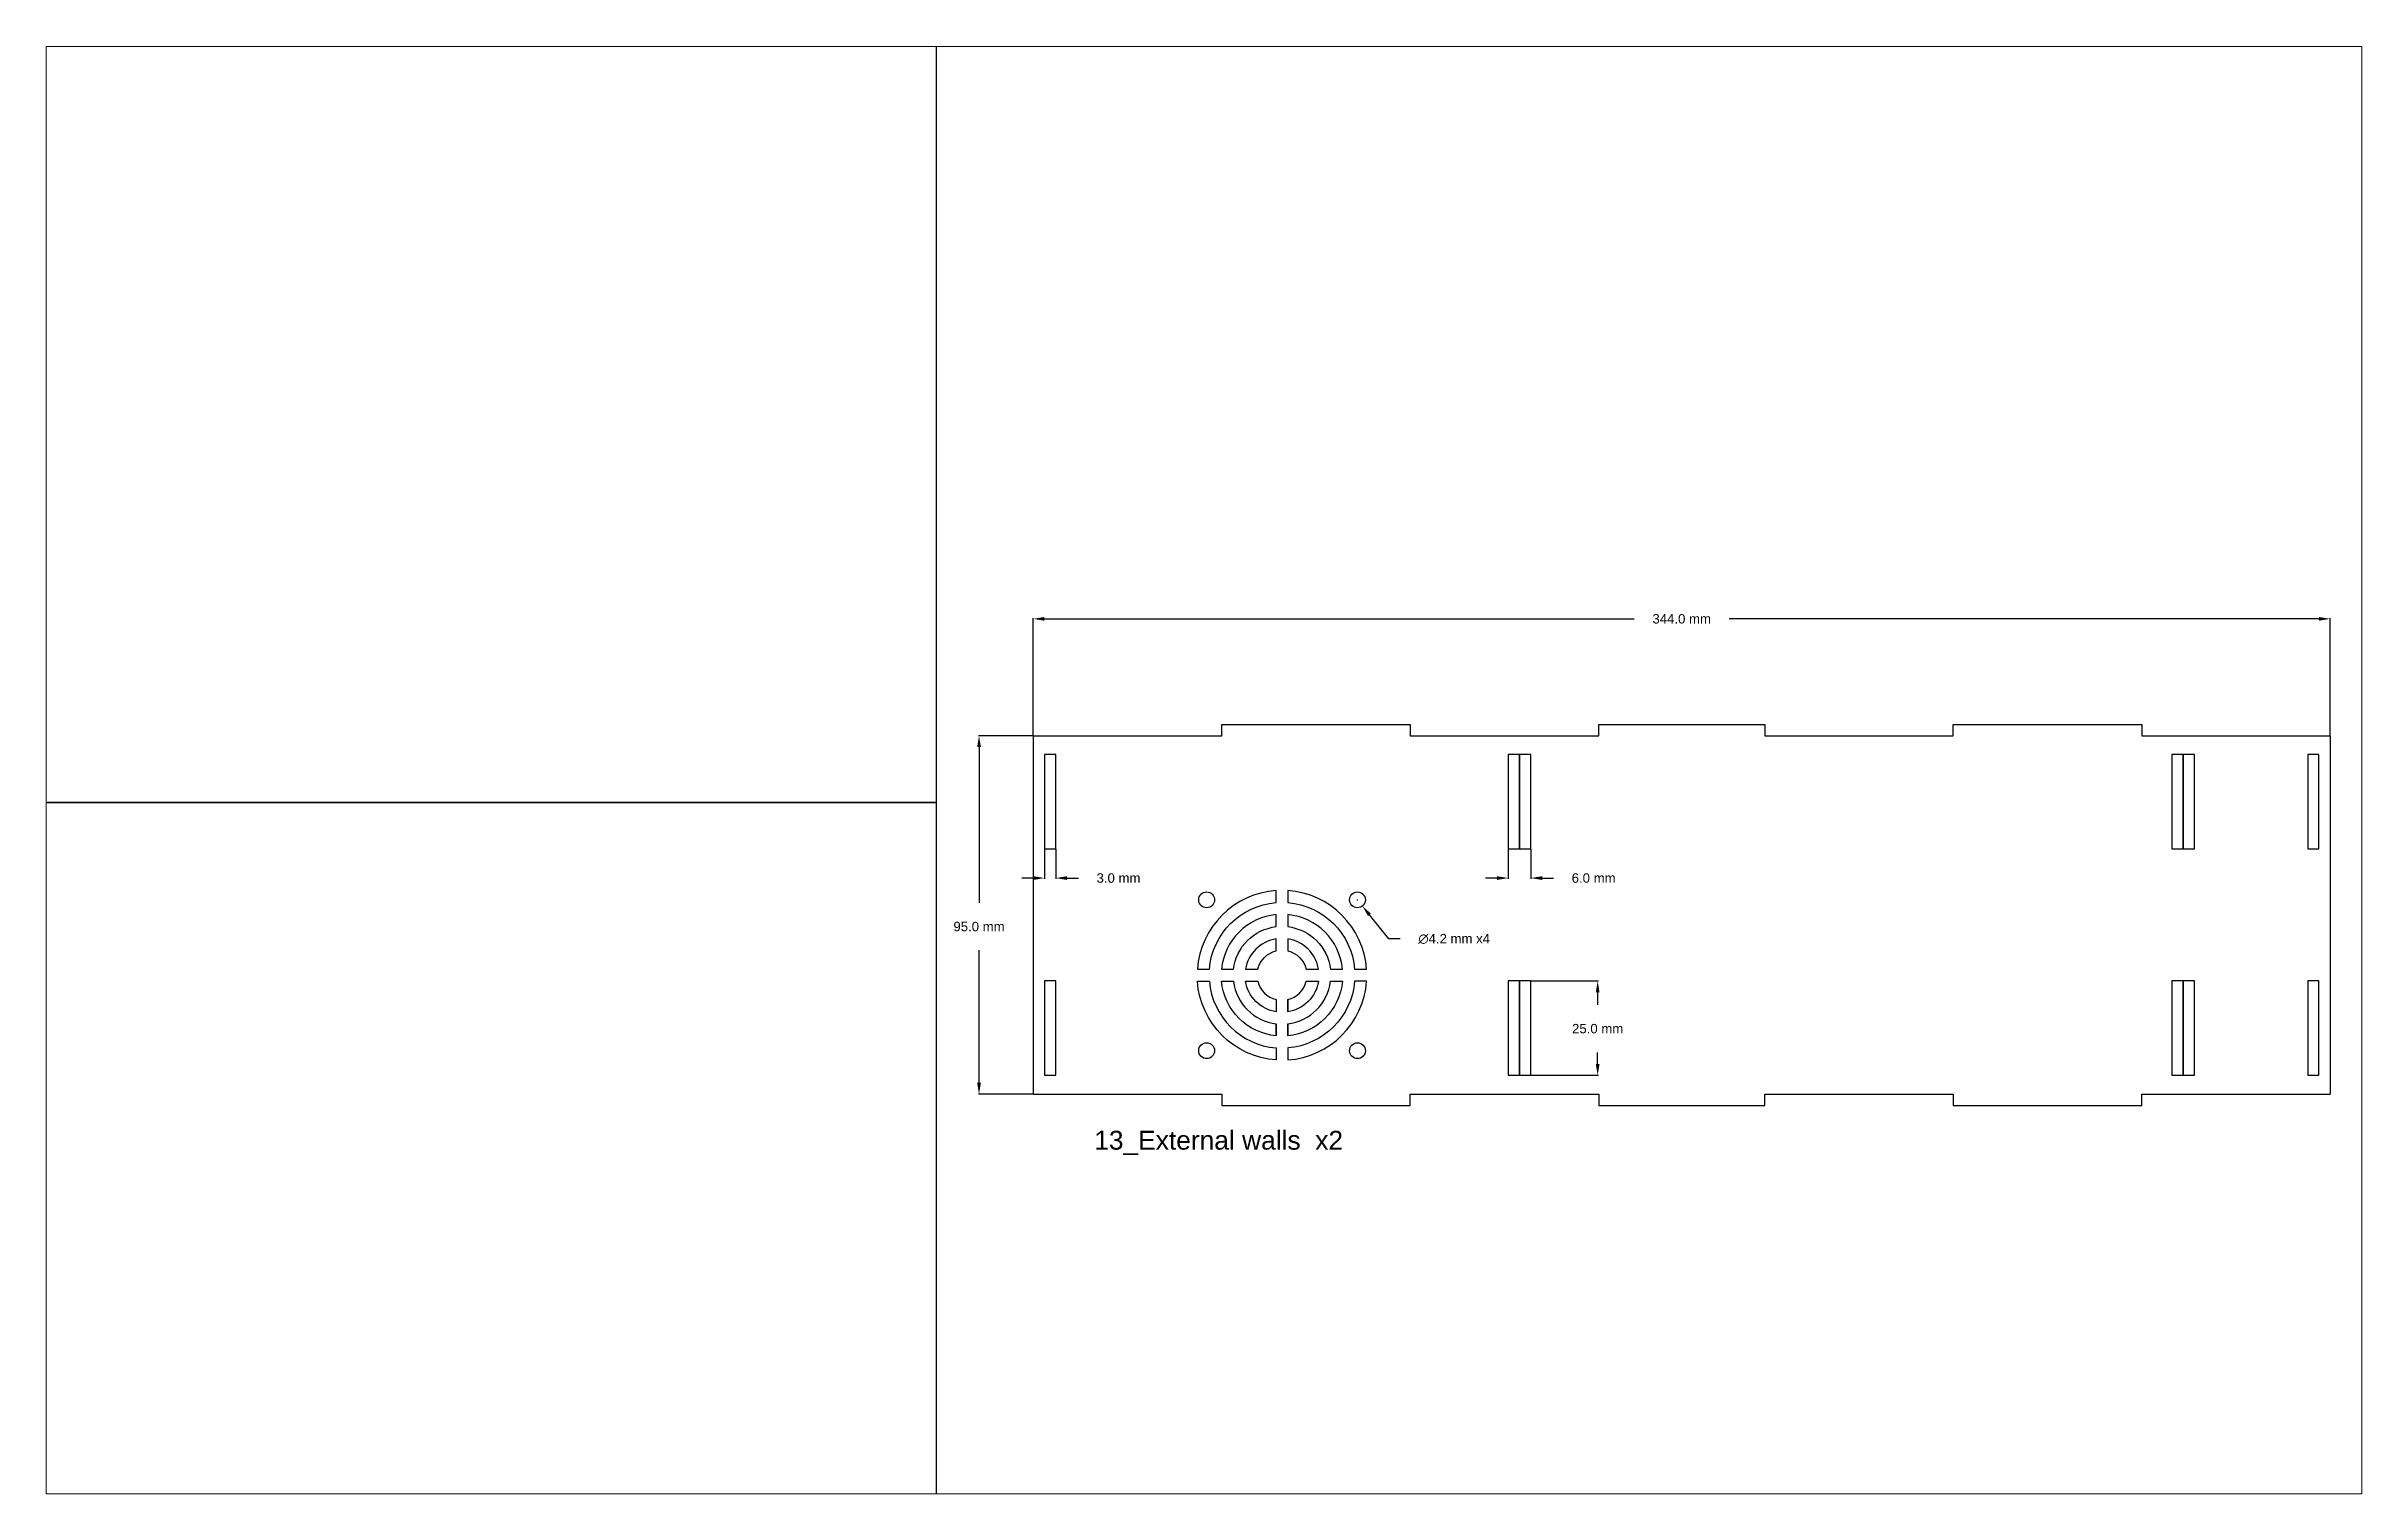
# Paper-space layout 'Layout9' of a CAD drawing. Header units: millimetres. Extents: x -17.5 to 27.8, y -4.8 to 23.5.
# The model-space entities are those that its viewports show. They can reach past a viewport. Long polylines and large blocks are cut down to what shows.
import ezdxf

# ---------------------------------------------------------------- set-up
doc = ezdxf.new("R2010")
doc.units = ezdxf.units.MM
doc.header["$MEASUREMENT"] = 0
doc.layers.add('2.0_Components + Annotation', color=7, linetype='Continuous')
doc.layers.add('2.1_Components', color=7, linetype='Continuous')
doc.styles.get("Standard").update_dxf_attribs({"font": 'arial.ttf'})
doc.dimstyles.get("Standard").update_dxf_attribs({"dimtxt": 0.18, "dimasz": 0.18, "dimexe": 0.18, "dimexo": 0.0625, "dimgap": 0.09, "dimtad": 0, "dimtih": 1, "dimtoh": 1, "dimdec": 4, "dimzin": 0, "dimdsep": 46, "dimtxsty": 'Standard', "dimcen": 0.09, "dimadec": 0, "dimazin": 0, "dimtfac": 1, "dimtdec": 4, "dimtofl": 0, "dimtmove": 0, "dimatfit": 3, "dimfxl": 0, "dimtolj": 1, "dimtzin": 0, "dimarcsym": 0})
picture_1 = doc.add_image_def('image16.jpg', size_in_pixel=(1247, 758))
picture_2 = doc.add_image_def('image17.jpg', size_in_pixel=(1247, 758))

# ---------------------------------------------------------------- blocks, each defined once
blk = doc.blocks.new('*D67')
at = {"layer": '2.0_Components + Annotation', "color": 0, "lineweight": -2}
for p, q in [((2080175.2, 147435.36), (2080160.73, 147435.36)), ((2080160.91, 147432.36), (2080160.91, 147391.04)), ((2080160.91, 147343.36), (2080160.91, 147378.49)), ((2080175.2, 147340.36), (2080160.73, 147340.36))]:
    blk.add_line(p, q, dxfattribs=at)
at = {"layer": '2.0_Components + Annotation', "color": 0}
for points in [[(2080160.41, 147432.36), (2080161.41, 147432.36), (2080160.91, 147435.36)], [(2080160.41, 147343.36), (2080161.41, 147343.36), (2080160.91, 147340.36)]]:
    blk.add_solid(points, dxfattribs=at)
at = {"layer": 'Defpoints', "color": 0}
for p in [(2080175.26, 147435.36), (2080160.91, 147340.36), (2080175.26, 147340.36)]:
    blk.add_point(p, dxfattribs=at)
at = {"layer": '2.0_Components + Annotation', "color": 0, "insert": (2080160.91, 147384.77), "char_height": 2.5, "attachment_point": 5}
blk.add_mtext('\\A1;95.0 mm', dxfattribs=at)
blk = doc.blocks.new('*D68')
at = {"layer": '2.0_Components + Annotation', "color": 0, "lineweight": -2}
for p, q in [((2080175.26, 147435.43), (2080175.26, 147466.54)), ((2080178.26, 147466.36), (2080334.68, 147466.36)), ((2080516.26, 147466.36), (2080359.84, 147466.36)), ((2080519.26, 147435.43), (2080519.26, 147466.54))]:
    blk.add_line(p, q, dxfattribs=at)
at = {"layer": '2.0_Components + Annotation', "color": 0}
for points in [[(2080178.26, 147466.86), (2080178.26, 147465.86), (2080175.26, 147466.36)], [(2080516.26, 147466.86), (2080516.26, 147465.86), (2080519.26, 147466.36)]]:
    blk.add_solid(points, dxfattribs=at)
at = {"layer": 'Defpoints', "color": 0}
for p in [(2080175.26, 147466.36), (2080175.26, 147435.36), (2080519.26, 147435.36)]:
    blk.add_point(p, dxfattribs=at)
at = {"layer": '2.0_Components + Annotation', "color": 0, "insert": (2080347.26, 147466.36), "char_height": 2.5, "attachment_point": 5}
blk.add_mtext('\\A1;344.0 mm', dxfattribs=at)
blk = doc.blocks.new('*D69')
at = {"layer": '2.0_Components + Annotation', "color": 0, "lineweight": -2}
for p, q in [((2080307.32, 147370.36), (2080325.15, 147370.36)), ((2080324.97, 147367.36), (2080324.97, 147363.98)), ((2080324.97, 147348.36), (2080324.97, 147351.42)), ((2080307.32, 147345.36), (2080325.15, 147345.36))]:
    blk.add_line(p, q, dxfattribs=at)
at = {"layer": '2.0_Components + Annotation', "color": 0}
for points in [[(2080324.47, 147367.36), (2080325.47, 147367.36), (2080324.97, 147370.36)], [(2080324.47, 147348.36), (2080325.47, 147348.36), (2080324.97, 147345.36)]]:
    blk.add_solid(points, dxfattribs=at)
at = {"layer": 'Defpoints', "color": 0}
for p in [(2080307.26, 147370.36), (2080324.97, 147370.36), (2080307.26, 147345.36)]:
    blk.add_point(p, dxfattribs=at)
at = {"layer": '2.0_Components + Annotation', "color": 0, "insert": (2080324.97, 147357.7), "char_height": 2.5, "attachment_point": 5}
blk.add_mtext('\\A1;25.0 mm', dxfattribs=at)
blk = doc.blocks.new('*D70')
at = {"layer": '2.0_Components + Annotation', "color": 0, "lineweight": -2}
for p, q in [((2080301.26, 147405.3), (2080301.26, 147397.45)), ((2080307.26, 147405.3), (2080307.26, 147397.45)), ((2080298.26, 147397.63), (2080295.26, 147397.63)), ((2080310.26, 147397.63), (2080313.26, 147397.63))]:
    blk.add_line(p, q, dxfattribs=at)
at = {"layer": '2.0_Components + Annotation', "color": 0}
for points in [[(2080298.26, 147398.13), (2080298.26, 147397.13), (2080301.26, 147397.63)], [(2080310.26, 147398.13), (2080310.26, 147397.13), (2080307.26, 147397.63)]]:
    blk.add_solid(points, dxfattribs=at)
at = {"layer": 'Defpoints', "color": 0}
for p in [(2080301.26, 147405.36), (2080307.26, 147405.36), (2080307.26, 147397.63)]:
    blk.add_point(p, dxfattribs=at)
at = {"layer": '2.0_Components + Annotation', "color": 0, "insert": (2080323.9, 147397.63), "char_height": 2.5, "attachment_point": 5}
blk.add_mtext('\\A1;6.0 mm', dxfattribs=at)
blk = doc.blocks.new('*D71')
at = {"layer": '2.0_Components + Annotation', "color": 0, "lineweight": -2}
for p, q in [((2080261.17, 147391.86), (2080261.35, 147391.86)), ((2080261.26, 147391.77), (2080261.26, 147391.95)), ((2080269.57, 147381.49), (2080264.45, 147387.88)), ((2080272.57, 147381.49), (2080269.57, 147381.49))]:
    blk.add_line(p, q, dxfattribs=at)
at = {"layer": '2.0_Components + Annotation', "color": 0}
blk.add_solid([(2080264.84, 147388.2), (2080264.06, 147387.57), (2080262.57, 147390.22)], dxfattribs=at)
at = {"layer": 'Defpoints', "color": 0}
for p in [(2080259.95, 147393.5), (2080262.57, 147390.22)]:
    blk.add_point(p, dxfattribs=at)
at = {"layer": '2.0_Components + Annotation', "color": 0, "insert": (2080286.93, 147381.49), "char_height": 2.5, "attachment_point": 5}
blk.add_mtext('\\A1;∅4.2 mm x4', dxfattribs=at)
blk = doc.blocks.new('*D72')
at = {"layer": '2.0_Components + Annotation', "color": 0, "lineweight": -2}
for p, q in [((2080178.26, 147405.3), (2080178.26, 147397.45)), ((2080181.26, 147405.3), (2080181.26, 147397.45)), ((2080175.26, 147397.63), (2080172.26, 147397.63)), ((2080184.26, 147397.63), (2080187.26, 147397.63))]:
    blk.add_line(p, q, dxfattribs=at)
at = {"layer": '2.0_Components + Annotation', "color": 0}
for points in [[(2080175.26, 147398.13), (2080175.26, 147397.13), (2080178.26, 147397.63)], [(2080184.26, 147398.13), (2080184.26, 147397.13), (2080181.26, 147397.63)]]:
    blk.add_solid(points, dxfattribs=at)
at = {"layer": 'Defpoints', "color": 0}
for p in [(2080178.26, 147405.36), (2080181.26, 147405.36), (2080181.26, 147397.63)]:
    blk.add_point(p, dxfattribs=at)
at = {"layer": '2.0_Components + Annotation', "color": 0, "insert": (2080197.9, 147397.63), "char_height": 2.5, "attachment_point": 5}
blk.add_mtext('\\A1;3.0 mm', dxfattribs=at)

msp = doc.modelspace()

# ---------------------------------------------------------------- linework, layer by layer
at = {"layer": '2.0_Components + Annotation'}
for points in [[(2080175.26, 147435.36), (2080225.26, 147435.36), (2080225.26, 147438.36), (2080275.26, 147438.36), (2080275.26, 147435.36), (2080325.26, 147435.36), (2080325.26, 147438.36), (2080369.26, 147438.36), (2080369.26, 147435.36), (2080419.26, 147435.36), (2080419.26, 147438.36), (2080469.26, 147438.36), (2080469.26, 147435.36), (2080519.26, 147435.36), (2080519.26, 147435.36)], [(2080175.26, 147435.36), (2080175.26, 147340.36)], [(2080469.26, 147435.36), (2080469.26, 147435.36)], [(2080469.26, 147435.36), (2080477.26, 147435.36)], [(2080516.26, 147435.36), (2080519.26, 147435.36)], [(2080519.26, 147435.36), (2080519.26, 147340.36)], [(2080175.26, 147340.36), (2080225.26, 147340.36), (2080225.26, 147337.36), (2080275.26, 147337.36), (2080275.26, 147340.36), (2080325.26, 147340.36), (2080325.26, 147337.36), (2080369.26, 147337.36), (2080369.26, 147340.36), (2080419.26, 147340.36), (2080419.26, 147337.36), (2080469.26, 147337.36), (2080469.26, 147340.36), (2080519.26, 147340.36), (2080519.26, 147340.36)]]:
    msp.add_lwpolyline(points, dxfattribs=at)
for points in [[(2080178.26, 147405.36), (2080181.26, 147405.36), (2080181.26, 147430.36), (2080178.26, 147430.36), (2080178.26, 147405.36)], [(2080301.26, 147405.36), (2080304.26, 147405.36), (2080304.26, 147430.36), (2080301.26, 147430.36), (2080301.26, 147405.36)], [(2080304.26, 147405.36), (2080307.26, 147405.36), (2080307.26, 147430.36), (2080304.26, 147430.36), (2080304.26, 147405.36)], [(2080477.26, 147405.36), (2080480.26, 147405.36), (2080480.26, 147430.36), (2080477.26, 147430.36), (2080477.26, 147405.36)], [(2080480.26, 147405.36), (2080483.26, 147405.36), (2080483.26, 147430.36), (2080480.26, 147430.36), (2080480.26, 147405.36)], [(2080513.26, 147405.36), (2080516.26, 147405.36), (2080516.26, 147430.36), (2080513.26, 147430.36), (2080513.26, 147405.36)], [(2080178.26, 147345.36), (2080181.26, 147345.36), (2080181.26, 147370.36), (2080178.26, 147370.36), (2080178.26, 147345.36)], [(2080301.26, 147345.36), (2080304.26, 147345.36), (2080304.26, 147370.36), (2080301.26, 147370.36), (2080301.26, 147345.36)], [(2080304.26, 147345.36), (2080307.26, 147345.36), (2080307.26, 147370.36), (2080304.26, 147370.36), (2080304.26, 147345.36)], [(2080477.26, 147345.36), (2080480.26, 147345.36), (2080480.26, 147370.36), (2080477.26, 147370.36), (2080477.26, 147345.36)], [(2080480.26, 147345.36), (2080483.26, 147345.36), (2080483.26, 147370.36), (2080480.26, 147370.36), (2080480.26, 147345.36)], [(2080513.26, 147345.36), (2080516.26, 147345.36), (2080516.26, 147370.36), (2080513.26, 147370.36), (2080513.26, 147345.36)], [(2080242.8, 147365.42), (2080242.8, 147362.21)], [(2080239.73, 147359.02), (2080239.73, 147355.83)], [(2080242.8, 147359.02), (2080242.8, 147355.83)]]:
    msp.add_lwpolyline(points, close=True, dxfattribs=at)
for points in [[(2080239.73, 147391.13), (2080239.73, 147394.31, 0.374188), (2080218.82, 147373.45), (2080222, 147373.45, -0.367701)], [(2080242.8, 147394.31), (2080242.8, 147391.13, -0.36745), (2080260.52, 147373.45), (2080263.7, 147373.45, 0.373972)], [(2080239.73, 147384.75), (2080239.73, 147387.94, 0.358698), (2080225.19, 147373.45), (2080228.38, 147373.45, -0.345357)], [(2080242.8, 147387.94), (2080242.8, 147384.75, -0.344986), (2080254.14, 147373.45), (2080257.33, 147373.45, 0.358399)], [(2080239.73, 147378.31), (2080239.73, 147381.54, 0.32352), (2080231.59, 147373.45), (2080234.83, 147373.45, -0.281107)], [(2080242.8, 147381.54), (2080242.8, 147378.31, -0.280394), (2080247.69, 147373.45), (2080250.93, 147373.45, 0.323034)], [(2080239.73, 147349.41, -0.37416), (2080218.82, 147370.27), (2080222, 147370.27, 0.367668), (2080239.73, 147352.6), (2080239.73, 147349.41)], [(2080239.73, 147355.79, -0.358659), (2080225.19, 147370.27), (2080228.38, 147370.27, 0.345308), (2080239.73, 147358.98)], [(2080239.73, 147362.18, -0.323456), (2080231.59, 147370.27), (2080234.83, 147370.27, 0.281014), (2080239.73, 147365.42), (2080239.73, 147362.21)], [(2080242.8, 147358.98, 0.344938), (2080254.14, 147370.27), (2080257.33, 147370.27, -0.358359), (2080242.8, 147355.79)], [(2080242.8, 147365.42, 0.2803), (2080247.69, 147370.27), (2080250.93, 147370.27, -0.32297), (2080242.8, 147362.19)], [(2080242.8, 147349.42, 0.373944), (2080263.7, 147370.27), (2080260.52, 147370.27, -0.367417), (2080242.8, 147352.6)]]:
    msp.add_lwpolyline(points, format="xyb", close=True, dxfattribs=at)
for centre in [(2080221.26, 147391.86), (2080261.26, 147391.86), (2080221.26, 147351.86), (2080261.26, 147351.86)]:
    msp.add_circle(centre, 2.1, dxfattribs=at)

# ---------------------------------------------------------------- texts
at = {"layer": '2.0_Components + Annotation', "color": 0, "insert": (2080191.46, 147330.63), "char_height": 5, "attachment_point": 1}
msp.add_mtext_dynamic_manual_height_columns('{\\C256;13_External walls  x2  }', width=109.7056, gutter_width=301.89, heights=[4.98], dxfattribs=at)

# ---------------------------------------------------------------- dimensions: what is measured, and where the dimension line sits
at = {"layer": '2.0_Components + Annotation'}
for base, p1, p2, picture, middle in [((2080175.26, 147466.36), (2080519.26, 147435.36), (2080175.26, 147435.36), '*D68', (2080347.26, 147466.36)), ((2080181.26, 147397.63), (2080178.26, 147405.36), (2080181.26, 147405.36), '*D72', (2080197.9, 147397.63)), ((2080307.26, 147397.63), (2080301.26, 147405.36), (2080307.26, 147405.36), '*D70', (2080323.9, 147397.63))]:
    dim = msp.add_linear_dim(base=base, p1=p1, p2=p2, dimstyle='Standard', override={"dimtxt": 2.5, "dimasz": 3, "dimgap": 5, "dimdec": 1, "dimpost": ' mm'}, dxfattribs=at)
    dim.commit()
    dim.dimension.update_dxf_attribs({"geometry": picture, "text_midpoint": middle})
for base, p1, p2, picture, middle in [((2080160.91, 147340.36), (2080175.26, 147435.36), (2080175.26, 147340.36), '*D67', (2080160.91, 147384.77)), ((2080324.97, 147370.36), (2080307.26, 147345.36), (2080307.26, 147370.36), '*D69', (2080324.97, 147357.7))]:
    dim = msp.add_linear_dim(base=base, p1=p1, p2=p2, angle=90, dimstyle='Standard', override={"dimtxt": 2.5, "dimasz": 3, "dimgap": 5, "dimdec": 1, "dimpost": ' mm'}, dxfattribs=at)
    dim.commit()
    dim.dimension.update_dxf_attribs({"geometry": picture, "text_midpoint": middle, "dimtype": 160})
dim = msp.add_diameter_dim_2p(p1=(2080259.95, 147393.5), p2=(2080262.57, 147390.22), text='<> x4', dimstyle='Standard', override={"dimtxt": 2.5, "dimasz": 3, "dimgap": 5, "dimdec": 1, "dimpost": ' mm'}, dxfattribs=at)
dim.commit()
dim.dimension.update_dxf_attribs({"geometry": '*D71', "text_midpoint": (2080286.93, 147381.49), "dimtype": 163})

# ---------------------------------------------------------------- pictures from other files: only their frames are drawn
at = {"layer": '2.1_Components'}
image = msp.add_image(picture_1, insert=(2079819.56, 147417.69), size_in_units=(329.94, 200.55), dxfattribs=at)
image.dxf.flags = 7
image = msp.add_image(picture_2, insert=(2079819.56, 147217.13), size_in_units=(329.94, 200.55), dxfattribs=at)
image.dxf.flags = 7

psp = doc.layouts.new('Layout9')

# ---------------------------------------------------------------- viewports
at = {"layer": '2.1_Components', "color": 18, "view_target_point": (2080220.569, 147426.282)}
psp.add_viewport(center=(5.157, 9.388), size=(45.258, 28.28556), view_center_point=(0, 0), view_height=383.75791, dxfattribs=at)

doc.saveas('drawing.dxf')
